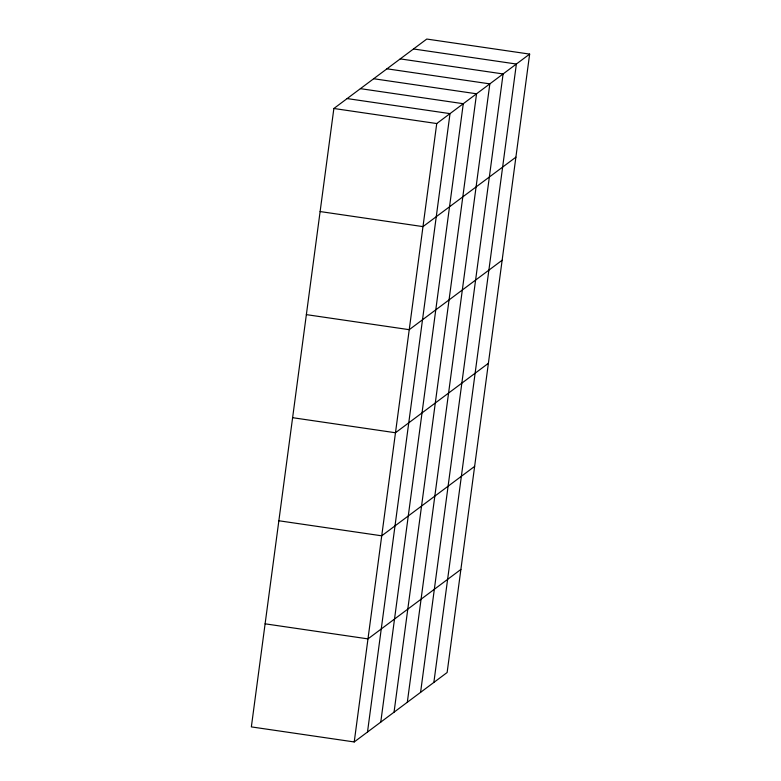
<?xml version="1.0" encoding="UTF-8"?>
<svg xmlns="http://www.w3.org/2000/svg" width="781" height="781" viewBox="0 0 781 781"><rect width="100%" height="100%" fill="white"/><g stroke="black" fill="none" stroke-linecap="round" stroke-linejoin="round"><path stroke-width="1.17" d="M333.868 108.491L251.355 726.896L354.223 741.95L447.132 672.509L529.645 54.104L426.777 39.05L333.868 108.491L436.735 123.544L529.645 54.104M354.223 741.95L436.735 123.544M367.5 732.031L450.012 113.626L347.135 98.572M380.767 722.113L463.279 103.707L360.412 88.653M394.044 712.194L476.556 93.788L373.679 78.735M407.321 702.265L489.833 83.87L386.956 68.806M420.588 692.347L503.101 73.951L400.233 58.887M433.865 682.428L516.378 64.032L413.5 48.969M515.899 157.176L422.98 226.617L320.112 211.553M502.144 260.239L409.234 329.68L306.357 314.626M488.389 363.311L395.479 432.752L292.611 417.689M474.643 466.374L381.724 535.815L278.856 520.761M460.888 569.447L367.978 638.887L265.101 623.824"/></g></svg>
